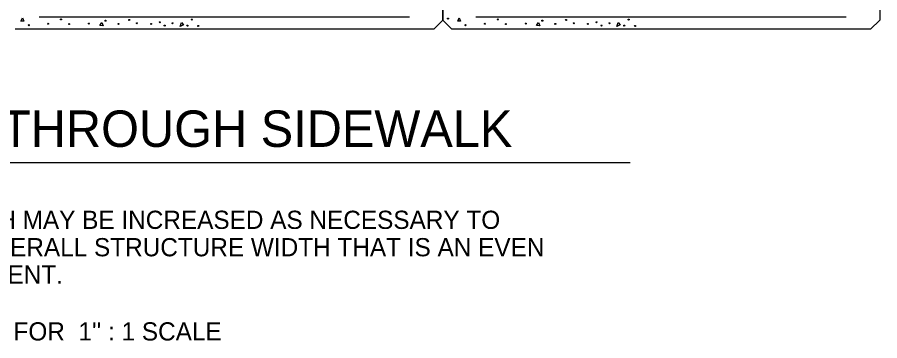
# Model space of a CAD drawing. Extents: x -60 to 66, y -3 to 77.
# Drawn here: x -47.83 to -41.91, y 12.25 to 14.47 of the extents above; entities that cross this region are included whole.
import ezdxf

# ---------------------------------------------------------------- set-up
doc = ezdxf.new("R2010")
doc.units = 0
for name, color, linetype in [('Rebar Lines CELL', 7, 'Continuous'), ('Sup Cored Slab Unit CELL', 7, 'Continuous'), ('Text', 7, 'Continuous'), ('Text CELL', 7, 'Continuous'), ('Title Text CELL', 7, 'Continuous'), ('User Information Notes CELL', 7, 'Continuous')]:
    doc.layers.add(name, color=color, linetype=linetype)

msp = doc.modelspace()

# ---------------------------------------------------------------- linework, layer by layer
at = {"layer": 'Rebar Lines CELL'}
for p, q in [((-45.1342, 14.4698), (-47.6773, 14.4698)), ((-42.1352, 14.4698), (-44.6782, 14.4698))]:
    msp.add_line(p, q, dxfattribs=at)
at = {"layer": 'Sup Cored Slab Unit CELL'}
for p, q in [((-44.9046, 15.5527), (-44.9046, 14.4502)), ((-44.9046, 14.4502), (-44.9046, 15.5527)), ((-41.9055, 15.5527), (-41.9055, 14.4502)), ((-47.8019, 14.4436), (-47.7921, 14.4666)), ((-47.7921, 14.4666), (-47.7823, 14.4436)), ((-44.9046, 14.4502), (-44.9669, 14.3879)), ((-44.8423, 14.3879), (-44.9046, 14.4502)), ((-44.8029, 14.4436), (-44.793, 14.4666)), ((-44.793, 14.4666), (-44.7832, 14.4436)), ((-41.9055, 14.4502), (-41.9679, 14.3879)), ((-47.7823, 14.4436), (-47.8019, 14.4436)), ((-47.2605, 14.4141), (-47.2474, 14.4338)), ((-47.2376, 14.4108), (-47.2605, 14.4141)), ((-47.2474, 14.4338), (-47.2376, 14.4108)), ((-46.7092, 14.4075), (-46.6994, 14.4338)), ((-46.6863, 14.4173), (-46.7092, 14.4075)), ((-46.6994, 14.4338), (-46.6863, 14.4173)), ((-44.7832, 14.4436), (-44.8029, 14.4436)), ((-44.2614, 14.4141), (-44.2483, 14.4338)), ((-44.2385, 14.4108), (-44.2614, 14.4141)), ((-44.2483, 14.4338), (-44.2385, 14.4108)), ((-43.7102, 14.4075), (-43.7004, 14.4338)), ((-43.6873, 14.4173), (-43.7102, 14.4075)), ((-43.7004, 14.4338), (-43.6873, 14.4173)), ((-44.9669, 14.3879), (-47.8413, 14.3879)), ((-41.9679, 14.3879), (-44.8423, 14.3879))]:
    msp.add_line(p, q, dxfattribs=at)
for centre in [(-47.5268, 14.4552), (-47.2214, 14.4466), (-47.0583, 14.4517), (-46.6285, 14.4543), (-44.8695, 14.4611), (-44.5278, 14.4552), (-44.2223, 14.4466), (-44.0592, 14.4517), (-43.6295, 14.4543), (-47.748, 14.4161), (-47.6156, 14.4256), (-47.4713, 14.4232), (-47.3353, 14.4268), (-47.1319, 14.4244), (-47.0054, 14.4292), (-46.9084, 14.4244), (-46.8486, 14.4362), (-46.8149, 14.4129), (-46.7606, 14.4292), (-46.659, 14.4126), (-46.5845, 14.4103), (-44.7489, 14.4161), (-44.6165, 14.4256), (-44.4722, 14.4232), (-44.3362, 14.4268), (-44.1329, 14.4244), (-44.0064, 14.4292), (-43.9094, 14.4244), (-43.8496, 14.4362), (-43.8159, 14.4129), (-43.7616, 14.4292), (-43.6599, 14.4126), (-43.5855, 14.4103)]:
    msp.add_circle(centre, 0.00364, dxfattribs=at)
at = {"layer": 'Text CELL'}
for p, q in [((-45.6855, 14.3879), (-45.6855, 14.3879)), ((-42.6864, 14.3879), (-42.6864, 14.3879))]:
    msp.add_line(p, q, dxfattribs=at)
at = {"layer": 'Title Text CELL'}
msp.add_line((-49.6529, 13.4733), (-43.62, 13.4733), dxfattribs=at)

# ---------------------------------------------------------------- texts
at = {"layer": 'Text'}
for s, p in [('* SIDEWALK WIDTH MAY BE INCREASED AS NECESSARY TO', (-49.4061, 13.0171)), ('PROVIDE AN OVERALL STRUCTURE WIDTH THAT IS AN EVEN', (-49.1951, 12.8291)), ('3 FOOT INCREMENT.', (-49.2035, 12.6411))]:
    msp.add_text(s, height=0.125, dxfattribs=at).set_placement(p)
at = {"layer": 'Title Text CELL'}
msp.add_text('SECTION THROUGH SIDEWALK', height=0.25, dxfattribs=at).set_placement((-49.5173, 13.5802))
at = {"layer": 'User Information Notes CELL'}
msp.add_text("FOR  1'' : 1 SCALE    ", height=0.125, dxfattribs=at).set_placement((-47.8529, 12.251))

doc.saveas('drawing.dxf')
